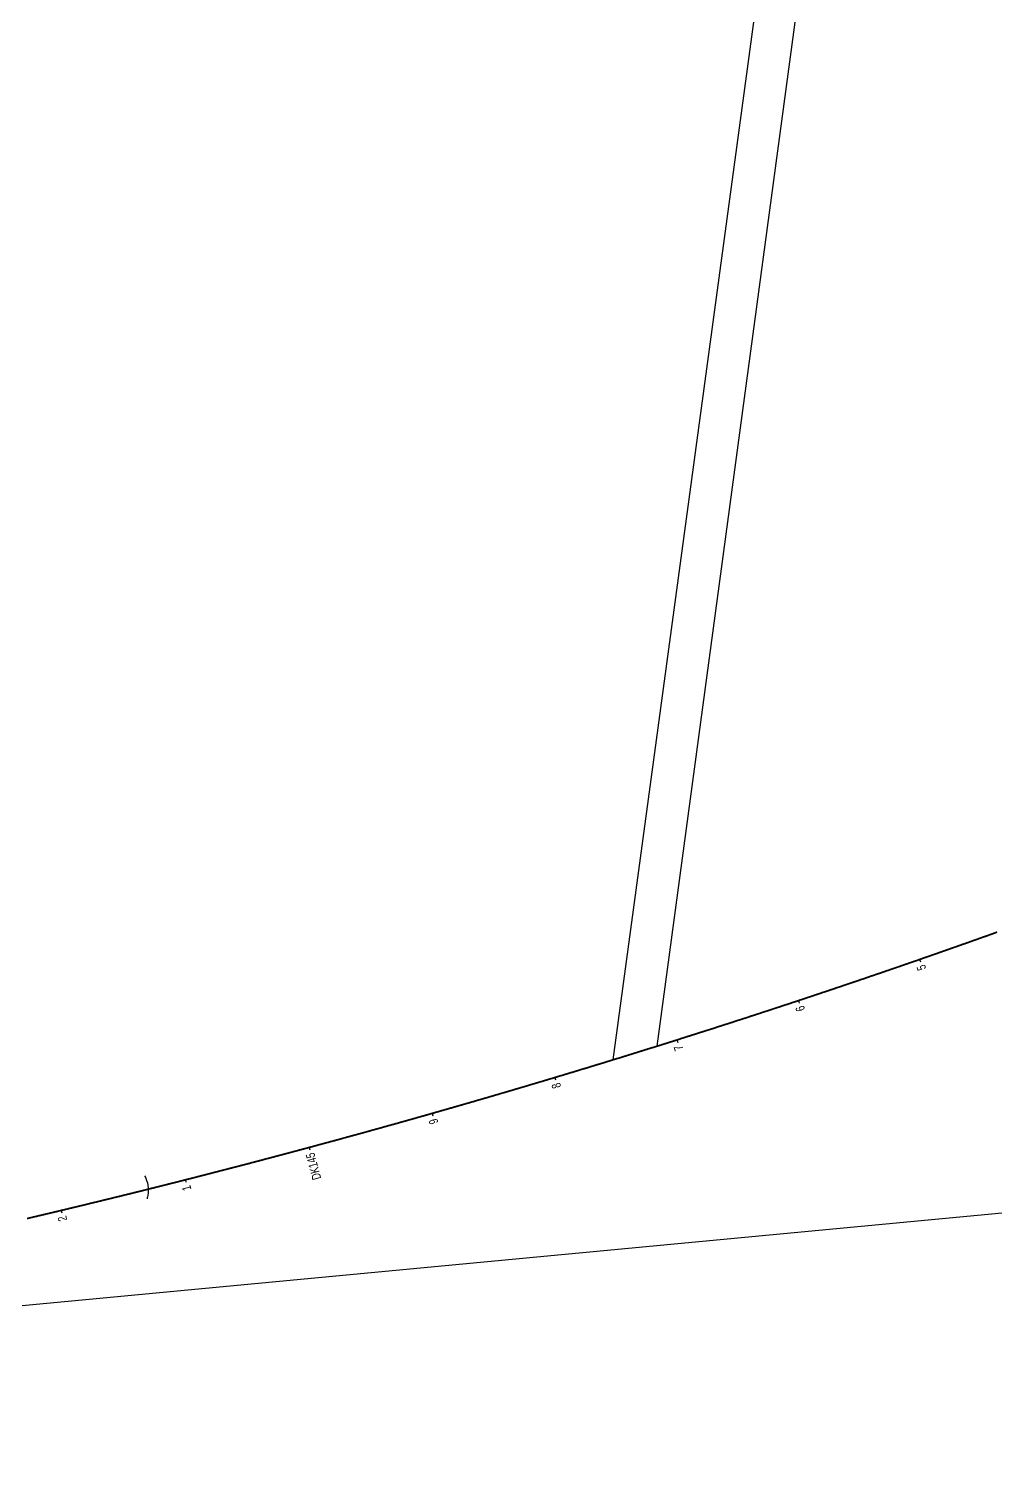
# Model space of a CAD drawing. Header units: millimetres. Extents: x 497834 to 621495, y 3353175 to 3430424.
# Drawn here: x 545387 to 546143, y 3375351 to 3376471 of the extents above; entities that cross this region are included whole.
import ezdxf

# ---------------------------------------------------------------- set-up
doc = ezdxf.new("R2010")
doc.units = ezdxf.units.MM
for name, color, linetype in [('DK改路中线', 7, 'Continuous'), ('dl4', 7, 'Continuous'), ('沪乍杭打线-0.0-200.8段-施工系转设计系成果-2000坐标系-左线_中线_交点', 7, 'Continuous'), ('沪乍杭打线-0.0-200.8段-施工系转设计系成果-2000坐标系-左线_里程', 7, 'Continuous'), ('连接线', 3, 'Continuous')]:
    doc.layers.add(name, color=color, linetype=linetype)
doc.styles.add('PM_LC', font='slromans.shx', dxfattribs={"width": 0.75, "bigfont": 'hztxt.shx'})

msp = doc.modelspace()

# ---------------------------------------------------------------- linework, layer by layer
at = {"layer": 'DK改路中线', "color": 3, "linetype": 'Continuous', "ltscale": 2, "flags": 128}
msp.add_lwpolyline([(545477.3, 3375572.6), (545477.9, 3375571.4, -0.172478), (545478.2, 3375570.8), (545478.9, 3375568.9), (545479.5, 3375567), (545479.9, 3375565.1), (545480.1, 3375563.1), (545480.2, 3375561.1), (545480.1, 3375559.1), (545479.8, 3375557.1), (545479.6, 3375556.1), (545479.4, 3375555.2), (545479.2, 3375554.6)], format="xyb", dxfattribs=at)
at = {"layer": 'dl4', "color": 3, "linetype": 'Continuous', "ltscale": 2, "const_width": 1.4, "flags": 128}
msp.add_lwpolyline([(546144.5, 3375763.3), (546143.6, 3375763), (546142.6, 3375762.6), (546141.7, 3375762.3), (546140.7, 3375761.9), (546140.7, 3375761.9), (546139.8, 3375761.6), (546138.9, 3375761.3), (546137.9, 3375760.9), (546137, 3375760.6), (546136, 3375760.3), (546136, 3375760.2), (546135.1, 3375759.9), (546134.1, 3375759.6), (546133.2, 3375759.3), (546132.3, 3375758.9), (546131.3, 3375758.6), (546131.3, 3375758.6), (546130.4, 3375758.3), (546129.4, 3375757.9), (546128.5, 3375757.6), (546127.6, 3375757.3), (546126.6, 3375756.9), (546126.6, 3375756.9), (546125.7, 3375756.6), (546124.7, 3375756.2), (546123.8, 3375755.9), (546122.8, 3375755.6), (546121.9, 3375755.2), (546121.8, 3375755.2), (546121, 3375754.9), (546120, 3375754.6), (546119.1, 3375754.2), (546118.1, 3375753.9), (546117.2, 3375753.6), (546117.1, 3375753.6), (546116.2, 3375753.2), (546115.3, 3375752.9), (546114.4, 3375752.6), (546113.4, 3375752.2), (546112.5, 3375751.9), (546112.4, 3375751.9), (546111.5, 3375751.6), (546110.6, 3375751.3), (546109.6, 3375750.9), (546108.7, 3375750.6), (546107.8, 3375750.3), (546107.7, 3375750.2), (546106.8, 3375749.9), (546105.9, 3375749.6), (546104.9, 3375749.3), (546104, 3375748.9), (546103, 3375748.6), (546103, 3375748.6), (546102.1, 3375748.3), (546101.1, 3375747.9), (546100.2, 3375747.6), (546099.3, 3375747.3), (546098.3, 3375746.9), (546098.3, 3375746.9), (546097.4, 3375746.6), (546096.4, 3375746.3), (546095.5, 3375746), (546094.5, 3375745.6), (546093.6, 3375745.3), (546093.5, 3375745.3), (546092.7, 3375745), (546091.7, 3375744.6), (546090.8, 3375744.3), (546089.8, 3375744), (546088.9, 3375743.6), (546088.8, 3375743.6), (546087.9, 3375743.3), (546087, 3375743), (546086, 3375742.7), (546085.1, 3375742.3), (546084.2, 3375742), (546084.1, 3375742), (546083.2, 3375741.7), (546082.3, 3375741.3), (546081.3, 3375741), (546080.4, 3375740.7), (546079.4, 3375740.4), (546079.4, 3375740.3), (546078.5, 3375740), (546077.5, 3375739.7), (546076.6, 3375739.4), (546075.7, 3375739.1), (546074.7, 3375738.7), (546074.7, 3375738.7), (546073.8, 3375738.4), (546072.8, 3375738.1), (546071.9, 3375737.7), (546070.9, 3375737.4), (546070, 3375737.1), (546069.9, 3375737.1), (546069, 3375736.8), (546068.1, 3375736.4), (546067.1, 3375736.1), (546066.2, 3375735.8), (546065.3, 3375735.5), (546065.2, 3375735.4), (546064.3, 3375735.1), (546063.4, 3375734.8), (546062.4, 3375734.5), (546061.5, 3375734.2), (546060.5, 3375733.8), (546060.5, 3375733.8), (546059.6, 3375733.5), (546058.6, 3375733.2), (546057.7, 3375732.9), (546056.7, 3375732.5), (546055.8, 3375732.2), (546055.7, 3375732.2), (546054.9, 3375731.9), (546053.9, 3375731.6), (546053, 3375731.2), (546052, 3375730.9), (546051.1, 3375730.6), (546051, 3375730.6), (546050.1, 3375730.3), (546049.2, 3375730), (546048.2, 3375729.6), (546047.3, 3375729.3), (546046.3, 3375729), (546046.3, 3375729), (546045.4, 3375728.7), (546044.4, 3375728.3), (546043.5, 3375728), (546042.5, 3375727.7), (546041.6, 3375727.4), (546041.6, 3375727.4), (546040.7, 3375727), (546039.7, 3375726.7), (546038.8, 3375726.4), (546037.8, 3375726.1), (546036.9, 3375725.8), (546036.8, 3375725.7), (546035.9, 3375725.4), (546035, 3375725.1), (546034, 3375724.8), (546033.1, 3375724.5), (546032.1, 3375724.2), (546032.1, 3375724.1), (546031.2, 3375723.8), (546030.2, 3375723.5), (546029.3, 3375723.2), (546028.3, 3375722.9), (546027.4, 3375722.5), (546027.3, 3375722.5), (546026.4, 3375722.2), (546025.5, 3375721.9), (546024.6, 3375721.6), (546023.6, 3375721.3), (546022.7, 3375720.9), (546022.6, 3375720.9), (546021.7, 3375720.6), (546020.8, 3375720.3), (546019.8, 3375720), (546018.9, 3375719.7), (546017.9, 3375719.4), (546017.9, 3375719.3), (546017, 3375719), (546016, 3375718.7), (546015.1, 3375718.4), (546014.1, 3375718.1), (546013.2, 3375717.8), (546013.1, 3375717.7), (546012.2, 3375717.4), (546011.3, 3375717.1), (546010.3, 3375716.8), (546009.4, 3375716.5), (546008.4, 3375716.2), (546008.4, 3375716.2), (546007.5, 3375715.9), (546006.5, 3375715.5), (546005.6, 3375715.2), (546004.6, 3375714.9), (546003.7, 3375714.6), (546003.6, 3375714.6), (546002.8, 3375714.3), (546001.8, 3375714), (546000.9, 3375713.6), (545999.9, 3375713.3), (545999, 3375713), (545998.9, 3375713), (545998, 3375712.7), (545997.1, 3375712.4), (545996.1, 3375712.1), (545995.2, 3375711.7), (545994.2, 3375711.4), (545994.2, 3375711.4), (545993.3, 3375711.1), (545992.3, 3375710.8), (545991.4, 3375710.5), (545990.4, 3375710.2), (545989.5, 3375709.8), (545989.4, 3375709.8), (545988.5, 3375709.5), (545987.6, 3375709.2), (545986.6, 3375708.9), (545985.7, 3375708.6), (545984.7, 3375708.3), (545984.7, 3375708.3), (545983.8, 3375708), (545982.8, 3375707.6), (545981.9, 3375707.3), (545980.9, 3375707), (545980, 3375706.7), (545979.9, 3375706.7), (545979, 3375706.4), (545978.1, 3375706.1), (545977.1, 3375705.8), (545976.2, 3375705.5), (545975.2, 3375705.1), (545975.2, 3375705.1), (545974.3, 3375704.8), (545973.3, 3375704.5), (545972.4, 3375704.2), (545971.4, 3375703.9), (545970.5, 3375703.6), (545970.4, 3375703.6), (545969.5, 3375703.3), (545968.6, 3375703), (545967.6, 3375702.6), (545966.7, 3375702.3), (545965.7, 3375702), (545965.7, 3375702), (545964.8, 3375701.7), (545963.8, 3375701.4), (545962.9, 3375701.1), (545961.9, 3375700.8), (545961, 3375700.5), (545960.9, 3375700.4), (545960, 3375700.2), (545959.1, 3375699.8), (545958.1, 3375699.5), (545957.2, 3375699.2), (545956.2, 3375698.9), (545956.2, 3375698.9), (545955.3, 3375698.6), (545954.3, 3375698.3), (545953.4, 3375698), (545952.4, 3375697.7), (545951.5, 3375697.4), (545951.4, 3375697.3), (545950.5, 3375697.1), (545949.6, 3375696.7), (545948.6, 3375696.4), (545947.7, 3375696.1), (545946.7, 3375695.8), (545946.7, 3375695.8), (545945.8, 3375695.5), (545944.8, 3375695.2), (545943.9, 3375694.9), (545942.9, 3375694.6), (545942, 3375694.3), (545941.9, 3375694.3), (545941, 3375694), (545940.1, 3375693.7), (545939.1, 3375693.4), (545938.1, 3375693), (545937.2, 3375692.7), (545937.1, 3375692.7), (545936.2, 3375692.4), (545935.3, 3375692.1), (545934.3, 3375691.8), (545933.4, 3375691.5), (545932.4, 3375691.2), (545932.4, 3375691.2), (545931.5, 3375690.9), (545930.5, 3375690.6), (545929.6, 3375690.3), (545928.6, 3375690), (545927.7, 3375689.7), (545927.6, 3375689.7), (545926.7, 3375689.4), (545925.8, 3375689.1), (545924.8, 3375688.8), (545923.9, 3375688.4), (545922.9, 3375688.1), (545922.9, 3375688.1), (545922, 3375687.8), (545921, 3375687.5), (545920.1, 3375687.2), (545919.1, 3375686.9), (545918.2, 3375686.6), (545918.1, 3375686.6), (545917.2, 3375686.3), (545916.3, 3375686), (545915.3, 3375685.7), (545914.3, 3375685.4), (545913.4, 3375685.1), (545913.3, 3375685.1), (545912.4, 3375684.8), (545911.5, 3375684.5), (545910.5, 3375684.2), (545909.6, 3375683.9), (545908.6, 3375683.6), (545908.6, 3375683.6), (545907.7, 3375683.3), (545906.7, 3375683), (545905.8, 3375682.7), (545904.8, 3375682.4), (545903.9, 3375682.1), (545903.8, 3375682), (545902.9, 3375681.8), (545902, 3375681.5), (545901, 3375681.2), (545900.1, 3375680.9), (545899.1, 3375680.6), (545899, 3375680.5), (545898.1, 3375680.3), (545897.2, 3375680), (545896.2, 3375679.6), (545895.3, 3375679.3), (545894.3, 3375679), (545894.3, 3375679), (545893.4, 3375678.7), (545892.4, 3375678.4), (545891.5, 3375678.1), (545890.5, 3375677.8), (545889.6, 3375677.5), (545889.5, 3375677.5), (545888.6, 3375677.2), (545887.7, 3375676.9), (545886.7, 3375676.6), (545885.7, 3375676.3), (545884.8, 3375676), (545884.7, 3375676), (545883.8, 3375675.7), (545882.9, 3375675.4), (545881.9, 3375675.1), (545881, 3375674.8), (545880, 3375674.5), (545880, 3375674.5), (545879.1, 3375674.2), (545878.1, 3375673.9), (545877.2, 3375673.6), (545876.2, 3375673.3), (545875.3, 3375673), (545875.2, 3375673), (545874.3, 3375672.8), (545873.3, 3375672.5), (545872.4, 3375672.2), (545871.4, 3375671.9), (545870.5, 3375671.6), (545870.4, 3375671.5), (545869.5, 3375671.3), (545868.6, 3375671), (545867.6, 3375670.7), (545866.7, 3375670.4), (545865.7, 3375670.1), (545865.7, 3375670.1), (545864.7, 3375669.8), (545863.8, 3375669.5), (545862.8, 3375669.2), (545861.9, 3375668.9), (545860.9, 3375668.6), (545860.9, 3375668.6), (545860, 3375668.3), (545859, 3375668), (545858.1, 3375667.7), (545857.1, 3375667.4), (545856.2, 3375667.1), (545856.1, 3375667.1), (545855.2, 3375666.8), (545854.2, 3375666.5), (545853.3, 3375666.2), (545852.3, 3375665.9), (545851.4, 3375665.6), (545851.3, 3375665.6), (545850.4, 3375665.3), (545849.5, 3375665), (545848.5, 3375664.7), (545847.6, 3375664.4), (545846.6, 3375664.2), (545846.5, 3375664.1), (545845.6, 3375663.9), (545844.7, 3375663.6), (545843.7, 3375663.3), (545842.8, 3375663), (545841.8, 3375662.7), (545841.8, 3375662.7), (545840.9, 3375662.4), (545839.9, 3375662.1), (545839, 3375661.8), (545838, 3375661.5), (545837, 3375661.2), (545837, 3375661.2), (545836.1, 3375660.9), (545835.1, 3375660.6), (545834.2, 3375660.3), (545833.2, 3375660), (545832.3, 3375659.8), (545832.2, 3375659.7), (545831.3, 3375659.5), (545830.3, 3375659.2), (545829.4, 3375658.9), (545828.4, 3375658.6), (545827.5, 3375658.3), (545827.4, 3375658.3), (545826.5, 3375658), (545825.6, 3375657.7), (545824.6, 3375657.4), (545823.7, 3375657.1), (545822.7, 3375656.8), (545822.6, 3375656.8), (545821.7, 3375656.5), (545820.8, 3375656.3), (545819.8, 3375656), (545818.9, 3375655.7), (545817.9, 3375655.4), (545817.9, 3375655.4), (545817, 3375655.1), (545816, 3375654.8), (545815, 3375654.5), (545814.1, 3375654.2), (545813.1, 3375653.9), (545813.1, 3375653.9), (545812.2, 3375653.6), (545811.2, 3375653.4), (545810.3, 3375653.1), (545809.3, 3375652.8), (545808.3, 3375652.5), (545808.3, 3375652.5), (545807.4, 3375652.2), (545806.4, 3375651.9), (545805.5, 3375651.6), (545804.5, 3375651.3), (545803.6, 3375651), (545803.5, 3375651), (545802.6, 3375650.8), (545801.6, 3375650.5), (545800.7, 3375650.2), (545799.7, 3375649.9), (545798.8, 3375649.6), (545798.7, 3375649.6), (545797.8, 3375649.3), (545796.8, 3375649), (545795.9, 3375648.7), (545794.9, 3375648.5), (545794, 3375648.2), (545793.9, 3375648.2), (545793, 3375647.9), (545792.1, 3375647.6), (545791.1, 3375647.3), (545790.1, 3375647), (545789.2, 3375646.7), (545789.1, 3375646.7), (545788.2, 3375646.4), (545787.3, 3375646.2), (545786.3, 3375645.9), (545785.4, 3375645.6), (545784.4, 3375645.3), (545784.3, 3375645.3), (545783.4, 3375645), (545782.5, 3375644.7), (545781.5, 3375644.5), (545780.6, 3375644.2), (545779.6, 3375643.9), (545779.5, 3375643.9), (545778.6, 3375643.6), (545777.7, 3375643.3), (545776.7, 3375643), (545775.8, 3375642.7), (545774.8, 3375642.5), (545774.8, 3375642.4), (545773.8, 3375642.2), (545772.9, 3375641.9), (545771.9, 3375641.6), (545771, 3375641.3), (545770, 3375641), (545770, 3375641), (545769.1, 3375640.8), (545768.1, 3375640.5), (545767.1, 3375640.2), (545766.2, 3375639.9), (545765.2, 3375639.6), (545765.2, 3375639.6), (545764.3, 3375639.3), (545763.3, 3375639.1), (545762.3, 3375638.8), (545761.4, 3375638.5), (545760.4, 3375638.2), (545760.4, 3375638.2), (545759.5, 3375637.9), (545758.5, 3375637.6), (545757.5, 3375637.4), (545756.6, 3375637.1), (545755.6, 3375636.8), (545755.6, 3375636.8), (545754.7, 3375636.5), (545753.7, 3375636.2), (545752.7, 3375636), (545751.8, 3375635.7), (545750.8, 3375635.4), (545750.8, 3375635.4), (545749.9, 3375635.1), (545748.9, 3375634.8), (545747.9, 3375634.6), (545747, 3375634.3), (545746, 3375634), (545746, 3375634), (545745.1, 3375633.7), (545744.1, 3375633.4), (545743.1, 3375633.2), (545742.2, 3375632.9), (545741.2, 3375632.6), (545741.2, 3375632.6), (545740.3, 3375632.3), (545739.3, 3375632), (545738.3, 3375631.8), (545737.4, 3375631.5), (545736.4, 3375631.2), (545736.4, 3375631.2), (545735.5, 3375630.9), (545734.5, 3375630.6), (545733.5, 3375630.4), (545732.6, 3375630.1), (545731.6, 3375629.8), (545731.6, 3375629.8), (545730.7, 3375629.5), (545729.7, 3375629.3), (545728.7, 3375629), (545727.8, 3375628.7), (545726.8, 3375628.4), (545726.8, 3375628.4), (545725.9, 3375628.1), (545724.9, 3375627.9), (545723.9, 3375627.6), (545723, 3375627.3), (545722, 3375627), (545722, 3375627), (545721.1, 3375626.8), (545720.1, 3375626.5), (545719.1, 3375626.2), (545718.2, 3375625.9), (545717.2, 3375625.7), (545717.2, 3375625.6), (545716.2, 3375625.4), (545715.3, 3375625.1), (545714.3, 3375624.8), (545713.4, 3375624.6), (545712.4, 3375624.3), (545712.3, 3375624.3), (545711.4, 3375624), (545710.5, 3375623.7), (545709.5, 3375623.5), (545708.6, 3375623.2), (545707.6, 3375622.9), (545707.5, 3375622.9), (545706.6, 3375622.6), (545705.7, 3375622.4), (545704.7, 3375622.1), (545703.7, 3375621.8), (545702.8, 3375621.5), (545702.7, 3375621.5), (545701.8, 3375621.3), (545700.9, 3375621), (545699.9, 3375620.7), (545698.9, 3375620.4), (545698, 3375620.2), (545697.9, 3375620.1), (545697, 3375619.9), (545696.1, 3375619.6), (545695.1, 3375619.3), (545694.1, 3375619.1), (545693.2, 3375618.8), (545693.1, 3375618.8), (545692.2, 3375618.5), (545691.2, 3375618.3), (545690.3, 3375618), (545689.3, 3375617.7), (545688.4, 3375617.4), (545688.3, 3375617.4), (545687.4, 3375617.2), (545686.4, 3375616.9), (545685.5, 3375616.6), (545684.5, 3375616.4), (545683.5, 3375616.1), (545683.5, 3375616.1), (545682.6, 3375615.8), (545681.6, 3375615.5), (545680.7, 3375615.3), (545679.7, 3375615), (545678.7, 3375614.7), (545678.7, 3375614.7), (545677.8, 3375614.5), (545676.8, 3375614.2), (545675.8, 3375613.9), (545674.9, 3375613.6), (545673.9, 3375613.4), (545673.9, 3375613.4), (545673, 3375613.1), (545672, 3375612.8), (545671, 3375612.6), (545670.1, 3375612.3), (545669.1, 3375612), (545669, 3375612), (545668.1, 3375611.8), (545667.2, 3375611.5), (545666.2, 3375611.2), (545665.2, 3375611), (545664.3, 3375610.7), (545664.2, 3375610.7), (545663.3, 3375610.4), (545662.4, 3375610.1), (545661.4, 3375609.9), (545660.4, 3375609.6), (545659.5, 3375609.3), (545659.4, 3375609.3), (545658.5, 3375609.1), (545657.5, 3375608.8), (545656.6, 3375608.5), (545655.6, 3375608.3), (545654.6, 3375608), (545654.6, 3375608), (545653.7, 3375607.7), (545652.7, 3375607.5), (545651.8, 3375607.2), (545650.8, 3375606.9), (545649.8, 3375606.7), (545649.8, 3375606.7), (545648.9, 3375606.4), (545647.9, 3375606.1), (545646.9, 3375605.9), (545646, 3375605.6), (545645, 3375605.3), (545645, 3375605.3), (545644, 3375605.1), (545643.1, 3375604.8), (545642.1, 3375604.5), (545641.2, 3375604.3), (545640.2, 3375604), (545640.1, 3375604), (545639.2, 3375603.8), (545638.3, 3375603.5), (545637.3, 3375603.2), (545636.3, 3375603), (545635.4, 3375602.7), (545635.3, 3375602.7), (545634.4, 3375602.4), (545633.4, 3375602.2), (545632.5, 3375601.9), (545631.5, 3375601.6), (545630.5, 3375601.4), (545630.5, 3375601.4), (545629.6, 3375601.1), (545628.6, 3375600.8), (545627.7, 3375600.6), (545626.7, 3375600.3), (545625.7, 3375600.1), (545625.7, 3375600), (545624.8, 3375599.8), (545623.8, 3375599.5), (545622.8, 3375599.3), (545621.9, 3375599), (545620.9, 3375598.7), (545620.8, 3375598.7), (545619.9, 3375598.5), (545619, 3375598.2), (545618, 3375598), (545617, 3375597.7), (545616.1, 3375597.4), (545616, 3375597.4), (545615.1, 3375597.2), (545614.1, 3375596.9), (545613.2, 3375596.7), (545612.2, 3375596.4), (545611.2, 3375596.1), (545611.2, 3375596.1), (545610.3, 3375595.9), (545609.3, 3375595.6), (545608.3, 3375595.3), (545607.4, 3375595.1), (545606.4, 3375594.8), (545606.4, 3375594.8), (545605.5, 3375594.6), (545604.5, 3375594.3), (545603.5, 3375594), (545602.6, 3375593.8), (545601.6, 3375593.5), (545601.5, 3375593.5), (545600.6, 3375593.3), (545599.7, 3375593), (545598.7, 3375592.8), (545597.7, 3375592.5), (545596.8, 3375592.2), (545596.7, 3375592.2), (545595.8, 3375592), (545594.8, 3375591.7), (545593.9, 3375591.5), (545592.9, 3375591.2), (545591.9, 3375590.9), (545591.9, 3375590.9), (545591, 3375590.7), (545590, 3375590.4), (545589, 3375590.2), (545588.1, 3375589.9), (545587.1, 3375589.7), (545587, 3375589.6), (545586.1, 3375589.4), (545585.2, 3375589.1), (545584.2, 3375588.9), (545583.2, 3375588.6), (545582.3, 3375588.4), (545582.2, 3375588.4), (545581.3, 3375588.1), (545580.3, 3375587.9), (545579.4, 3375587.6), (545578.4, 3375587.3), (545577.4, 3375587.1), (545577.4, 3375587.1), (545576.5, 3375586.8), (545575.5, 3375586.6), (545574.5, 3375586.3), (545573.6, 3375586.1), (545572.6, 3375585.8), (545572.5, 3375585.8), (545571.6, 3375585.6), (545570.7, 3375585.3), (545569.7, 3375585), (545568.7, 3375584.8), (545567.8, 3375584.5), (545567.7, 3375584.5), (545566.8, 3375584.3), (545565.8, 3375584), (545564.9, 3375583.8), (545563.9, 3375583.5), (545562.9, 3375583.3), (545562.9, 3375583.2), (545562, 3375583), (545561, 3375582.8), (545560, 3375582.5), (545559.1, 3375582.2), (545558.1, 3375582), (545558, 3375582), (545557.1, 3375581.7), (545556.2, 3375581.5), (545555.2, 3375581.2), (545554.2, 3375581), (545553.3, 3375580.7), (545553.2, 3375580.7), (545552.3, 3375580.5), (545551.3, 3375580.2), (545550.4, 3375580), (545549.4, 3375579.7), (545548.4, 3375579.5), (545548.4, 3375579.5), (545547.4, 3375579.2), (545546.5, 3375579), (545545.5, 3375578.7), (545544.5, 3375578.5), (545543.6, 3375578.2), (545543.5, 3375578.2), (545542.6, 3375578), (545541.6, 3375577.7), (545540.7, 3375577.5), (545539.7, 3375577.2), (545538.7, 3375577), (545538.7, 3375576.9), (545537.8, 3375576.7), (545536.8, 3375576.5), (545535.8, 3375576.2), (545534.9, 3375576), (545533.9, 3375575.7), (545533.8, 3375575.7), (545532.9, 3375575.5), (545532, 3375575.2), (545531, 3375575), (545530, 3375574.7), (545529.1, 3375574.5), (545529, 3375574.4), (545528.1, 3375574.2), (545527.1, 3375574), (545526.1, 3375573.7), (545525.2, 3375573.5), (545524.2, 3375573.2), (545524.2, 3375573.2), (545523.2, 3375573), (545522.3, 3375572.7), (545521.3, 3375572.5), (545520.3, 3375572.2), (545519.4, 3375572), (545519.3, 3375572), (545518.4, 3375571.7), (545517.4, 3375571.5), (545516.5, 3375571.2), (545515.5, 3375571), (545514.5, 3375570.7), (545514.5, 3375570.7), (545513.6, 3375570.5), (545512.6, 3375570.2), (545511.6, 3375570), (545510.6, 3375569.8), (545509.7, 3375569.5), (545509.6, 3375569.5), (545508.7, 3375569.3), (545507.7, 3375569), (545506.8, 3375568.8), (545505.8, 3375568.5), (545504.8, 3375568.3), (545504.8, 3375568.3), (545503.9, 3375568), (545502.9, 3375567.8), (545501.9, 3375567.5), (545501, 3375567.3), (545500, 3375567), (545499.9, 3375567), (545499, 3375566.8), (545498, 3375566.6), (545497.1, 3375566.3), (545496.1, 3375566.1), (545495.1, 3375565.8), (545495.1, 3375565.8), (545494.2, 3375565.6), (545493.2, 3375565.3), (545492.2, 3375565.1), (545491.3, 3375564.9), (545490.3, 3375564.6), (545490.2, 3375564.6), (545489.3, 3375564.4), (545488.3, 3375564.1), (545487.4, 3375563.9), (545486.4, 3375563.6), (545485.4, 3375563.4), (545485.4, 3375563.4), (545484.5, 3375563.1), (545483.5, 3375562.9), (545482.5, 3375562.7), (545481.6, 3375562.4), (545480.6, 3375562.2), (545480.5, 3375562.2), (545479.6, 3375561.9), (545478.6, 3375561.7), (545477.7, 3375561.5), (545476.7, 3375561.2), (545475.7, 3375561), (545475.7, 3375561), (545474.8, 3375560.7), (545473.8, 3375560.5), (545472.8, 3375560.2), (545471.9, 3375560), (545470.9, 3375559.8), (545470.8, 3375559.8), (545469.9, 3375559.5), (545468.9, 3375559.3), (545468, 3375559), (545467, 3375558.8), (545466, 3375558.6), (545466, 3375558.5), (545465.1, 3375558.3), (545464.1, 3375558.1), (545463.1, 3375557.8), (545462.1, 3375557.6), (545461.2, 3375557.4), (545461.1, 3375557.4), (545460.2, 3375557.1), (545459.2, 3375556.9), (545458.3, 3375556.6), (545457.3, 3375556.4), (545456.3, 3375556.2), (545456.3, 3375556.2), (545455.3, 3375555.9), (545454.4, 3375555.7), (545453.4, 3375555.5), (545452.4, 3375555.2), (545451.5, 3375555), (545451.4, 3375555), (545450.5, 3375554.7), (545449.5, 3375554.5), (545448.5, 3375554.3), (545447.6, 3375554), (545446.6, 3375553.8), (545446.6, 3375553.8), (545445.6, 3375553.6), (545444.7, 3375553.3), (545443.7, 3375553.1), (545442.7, 3375552.8), (545441.7, 3375552.6), (545441.7, 3375552.6), (545440.8, 3375552.4), (545439.8, 3375552.1), (545438.8, 3375551.9), (545437.9, 3375551.7), (545436.9, 3375551.4), (545436.8, 3375551.4), (545435.9, 3375551.2), (545434.9, 3375551), (545434, 3375550.7), (545433, 3375550.5), (545432, 3375550.2), (545432, 3375550.2), (545431.1, 3375550), (545430.1, 3375549.8), (545429.1, 3375549.5), (545428.1, 3375549.3), (545427.2, 3375549.1), (545427.1, 3375549.1), (545426.2, 3375548.8), (545425.2, 3375548.6), (545424.3, 3375548.4), (545423.3, 3375548.1), (545422.3, 3375547.9), (545422.3, 3375547.9), (545421.3, 3375547.7), (545420.4, 3375547.4), (545419.4, 3375547.2), (545418.4, 3375547), (545417.4, 3375546.7), (545417.4, 3375546.7), (545416.5, 3375546.5), (545415.5, 3375546.3), (545414.5, 3375546), (545413.6, 3375545.8), (545412.6, 3375545.6), (545412.5, 3375545.6), (545411.6, 3375545.3), (545410.6, 3375545.1), (545409.7, 3375544.9), (545408.7, 3375544.6), (545407.7, 3375544.4), (545407.7, 3375544.4), (545406.7, 3375544.2), (545405.8, 3375543.9), (545404.8, 3375543.7), (545403.8, 3375543.5), (545402.9, 3375543.2), (545402.8, 3375543.2), (545401.9, 3375543), (545400.9, 3375542.8), (545399.9, 3375542.6), (545399, 3375542.3), (545398, 3375542.1), (545397.9, 3375542.1), (545397, 3375541.9), (545396, 3375541.6), (545395.1, 3375541.4), (545394.1, 3375541.2), (545393.1, 3375540.9), (545393.1, 3375540.9), (545392.2, 3375540.7), (545391.2, 3375540.5), (545390.2, 3375540.3), (545389.2, 3375540), (545388.3, 3375539.8), (545388.2, 3375539.8), (545387.3, 3375539.6), (545386.3, 3375539.3), (545385.3, 3375539.1)], dxfattribs=at)
at = {"layer": '沪乍杭打线-0.0-200.8段-施工系转设计系成果-2000坐标系-左线_中线_交点', "color": 6, "linetype": 'Continuous', "ltscale": 2}
msp.add_line((546617.9, 3375587.6), (544110, 3375350.6), dxfattribs=at)
at = {"layer": '沪乍杭打线-0.0-200.8段-施工系转设计系成果-2000坐标系-左线_里程', "color": 5, "linetype": 'Continuous', "ltscale": 2}
for p, q in [((546083.7, 3375741.8), (546084.4, 3375740)), ((545989, 3375709.7), (545989.6, 3375707.8)), ((545893.9, 3375678.9), (545894.5, 3375677)), ((545798.3, 3375649.5), (545798.9, 3375647.6)), ((545702.3, 3375621.4), (545702.9, 3375619.5)), ((545606, 3375594.7), (545606.5, 3375592.8)), ((545509.2, 3375569.4), (545509.7, 3375567.5)), ((545412.1, 3375545.5), (545412.6, 3375543.5))]:
    msp.add_line(p, q, dxfattribs=at)
at = {"layer": '连接线', "color": 3}
for points in [[(545844, 3375663.4, 0), (553263.3, 3430423.5, 0)], [(545878.4, 3375674, 0), (553263.3, 3430423.5, 0)]]:
    msp.add_polyline3d(points, dxfattribs=at)

# ---------------------------------------------------------------- texts
at = {"layer": '沪乍杭打线-0.0-200.8段-施工系转设计系成果-2000坐标系-左线_里程', "color": 2, "style": 'PM_LC', "width": 0.75}
for s, rotation, p in [('5', 109.1634, (546089.1, 3375734.8)), ('6', 108.3455, (545994.3, 3375702.6)), ('7', 107.5276, (545899.1, 3375671.7)), ('8', 106.7097, (545803.4, 3375642.2)), ('9', 105.8917, (545707.3, 3375614.1)), ('DK145', 105.0738, (545615.6, 3375570.5)), ('1', 104.2559, (545514, 3375561.9)), ('2', 103.4379, (545416.8, 3375537.9))]:
    msp.add_text(s, height=7, rotation=rotation, dxfattribs=at).set_placement(p)

doc.saveas('drawing.dxf')
